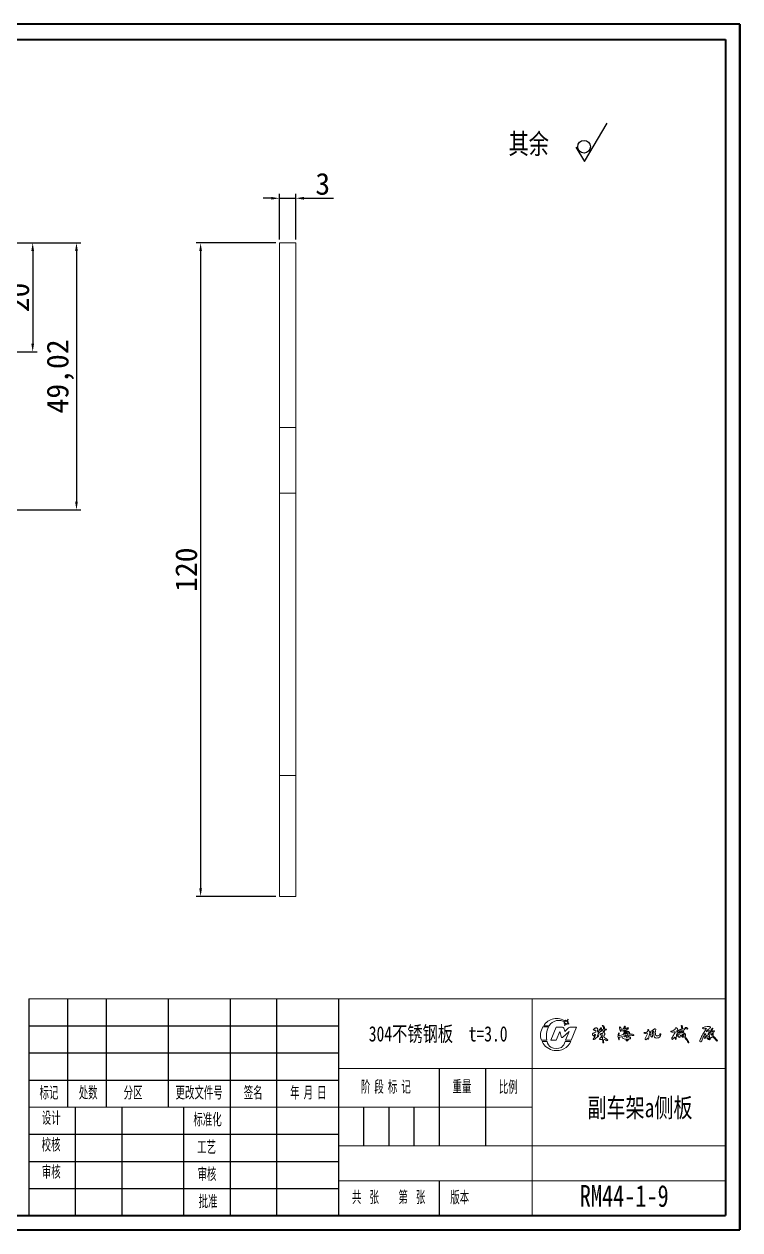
# Model space of a CAD drawing. Header units: millimetres. Extents: x 1682 to 2185, y -211 to 11.
# Drawn here: x 1863.6 to 1995, y -210.6 to 10.8 of the extents above; entities that cross this region are included whole.
import ezdxf

# ---------------------------------------------------------------- set-up
doc = ezdxf.new("R2010")
doc.units = ezdxf.units.MM
doc.header["$PDSIZE"] = -1
for name, color, linetype in [('10', 7, 'Continuous'), ('5', 7, 'Continuous'), ('9', 7, 'Continuous')]:
    doc.layers.add(name, color=color, linetype=linetype)
doc.layers.add('尺寸线', color=100, linetype='Continuous', lineweight=5)
doc.styles.add('SLDTEXTSTYLE1', font='TXT', dxfattribs={"width": 0.6, "bigfont": 'bigfont'})
doc.dimstyles.new('Annotative', dxfattribs={"dimscale": 0, "dimtxt": 2.5, "dimasz": 2.5, "dimexe": 1.25, "dimexo": 0.625, "dimtad": 1, "dimtxsty": 'Standard', "dimcen": 2.5, "dimadec": 0, "dimazin": 0, "dimtfac": 1, "dimtmove": 0, "dimatfit": 3, "dimfxl": 1, "dimarcsym": 0})

# ---------------------------------------------------------------- blocks, each defined once
blk = doc.blocks.new('*D136')
at = {"layer": 'Defpoints', "color": 0, "transparency": 16777216}
for p in [(1913.48, -21.19), (1910.48, -29.4), (1913.48, -29.4)]:
    blk.add_point(p, dxfattribs=at)
at = {"layer": '尺寸线', "color": 0, "lineweight": -2, "transparency": 16777216}
for p, q in [((1908.98, -21.19), (1907.48, -21.19)), ((1910.48, -28.77), (1910.48, -20.39)), ((1910.48, -21.19), (1913.48, -21.19)), ((1913.48, -28.77), (1913.48, -20.39)), ((1914.98, -21.19), (1920.39, -21.19))]:
    blk.add_line(p, q, dxfattribs=at)
at = {"layer": '尺寸线', "color": 0, "transparency": 16777216}
for points in [[(1908.98, -20.94), (1908.98, -21.44), (1910.48, -21.19)], [(1914.98, -20.94), (1914.98, -21.44), (1913.48, -21.19)]]:
    blk.add_solid(points, dxfattribs=at)
at = {"layer": '尺寸线', "color": 0, "transparency": 16777216, "insert": (1918.44, -18.57), "char_height": 4, "attachment_point": 5}
blk.add_mtext('3', dxfattribs=at)
blk = doc.blocks.new('*D147')
at = {"layer": 'Defpoints', "color": 0, "transparency": 16777216}
for p in [(1910.48, -29.4), (1896.01, -149.4), (1910.48, -149.4)]:
    blk.add_point(p, dxfattribs=at)
at = {"layer": '尺寸线', "color": 0, "lineweight": -2, "transparency": 16777216}
for p, q in [((1909.85, -29.4), (1895.21, -29.4)), ((1896.01, -30.9), (1896.01, -147.9)), ((1909.85, -149.4), (1895.21, -149.4))]:
    blk.add_line(p, q, dxfattribs=at)
at = {"layer": '尺寸线', "color": 0, "transparency": 16777216}
for points in [[(1895.76, -30.9), (1896.26, -30.9), (1896.01, -29.4)], [(1895.76, -147.9), (1896.26, -147.9), (1896.01, -149.4)]]:
    blk.add_solid(points, dxfattribs=at)
at = {"layer": '尺寸线', "color": 0, "transparency": 16777216, "insert": (1893.38, -89.4), "char_height": 4, "attachment_point": 5, "rotation": 90}
blk.add_mtext('120', dxfattribs=at)
blk = doc.blocks.new('*D135')
at = {"layer": 'Defpoints', "color": 0, "transparency": 16777216}
for p in [(1826.74, -29.4), (1834.24, -49.4), (1865.17, -49.4)]:
    blk.add_point(p, dxfattribs=at)
at = {"layer": '尺寸线', "color": 0, "lineweight": -2, "transparency": 16777216}
for p, q in [((1827.37, -29.4), (1865.97, -29.4)), ((1865.17, -30.9), (1865.17, -47.9)), ((1834.87, -49.4), (1865.97, -49.4))]:
    blk.add_line(p, q, dxfattribs=at)
at = {"layer": '尺寸线', "color": 0, "transparency": 16777216}
for points in [[(1864.92, -30.9), (1865.42, -30.9), (1865.17, -29.4)], [(1864.92, -47.9), (1865.42, -47.9), (1865.17, -49.4)]]:
    blk.add_solid(points, dxfattribs=at)
at = {"layer": '尺寸线', "color": 0, "transparency": 16777216, "insert": (1862.54, -39.4), "char_height": 4, "attachment_point": 5, "rotation": 90}
blk.add_mtext('20', dxfattribs=at)
blk = doc.blocks.new('*D138')
at = {"layer": 'Defpoints', "color": 0, "transparency": 16777216}
for p in [(1826.74, -29.4), (1842.6, -78.41), (1873.21, -78.41)]:
    blk.add_point(p, dxfattribs=at)
at = {"layer": '尺寸线', "color": 0, "lineweight": -2, "transparency": 16777216}
for p, q in [((1827.37, -29.4), (1874.01, -29.4)), ((1873.21, -30.9), (1873.21, -76.91)), ((1843.23, -78.41), (1874.01, -78.41))]:
    blk.add_line(p, q, dxfattribs=at)
at = {"layer": '尺寸线', "color": 0, "transparency": 16777216}
for points in [[(1872.96, -30.9), (1873.46, -30.9), (1873.21, -29.4)], [(1872.96, -76.91), (1873.46, -76.91), (1873.21, -78.41)]]:
    blk.add_solid(points, dxfattribs=at)
at = {"layer": '尺寸线', "color": 0, "transparency": 16777216, "insert": (1870.25, -53.91), "char_height": 4, "attachment_point": 5, "rotation": 90}
blk.add_mtext('49,02', dxfattribs=at)

msp = doc.modelspace()

# ---------------------------------------------------------------- linework, layer by layer
for p, q in [((1966.516, -14.438), (1970.666, -7.382)), ((1964.951, -11.778), (1966.516, -14.438))]:
    msp.add_line(p, q)
at = {"color": 7, "linetype": 'Continuous', "lineweight": 15}
for p, q in [((1910.478, -29.396), (1913.478, -29.396)), ((1910.478, -29.396), (1910.478, -63.307)), ((1913.478, -29.396), (1913.478, -63.307)), ((1913.478, -63.307), (1910.478, -63.307)), ((1910.478, -63.307), (1910.478, -75.324)), ((1913.478, -75.324), (1913.478, -63.307)), ((1910.478, -75.324), (1913.478, -75.324)), ((1910.478, -75.324), (1910.478, -127.16)), ((1913.478, -75.324), (1913.478, -127.16)), ((1913.478, -127.16), (1910.478, -127.16)), ((1910.478, -127.16), (1910.478, -149.396)), ((1913.478, -149.396), (1913.478, -127.16)), ((1910.478, -149.396), (1913.478, -149.396))]:
    msp.add_line(p, q, dxfattribs=at)
msp.add_circle((1966.437, -11.737), 1.158)
at = {"layer": '10', "color": 7, "lineweight": 15}
for p, q in [((1956.872, -168.186), (1956.872, -188.09)), ((1921.33, -180.981), (1992.414, -180.981)), ((1864.463, -188.09), (1956.872, -188.09)), ((1956.872, -188.09), (1956.872, -207.993)), ((1921.33, -195.198), (1992.414, -195.198)), ((1921.33, -201.608), (1992.414, -201.608))]:
    msp.add_line(p, q, dxfattribs=at)
at = {"layer": '5', "color": 7, "lineweight": 15}
for p, q in [((1864.463, -168.186), (1992.414, -168.186)), ((1864.463, -168.186), (1992.414, -168.186)), ((1962.702, -172.658), (1962.929, -172.508)), ((1962.983, -172.676), (1962.708, -172.676)), ((1962.829, -173.063), (1962.983, -172.676)), ((1963.005, -172.348), (1963.034, -172.138)), ((1963.079, -172.128), (1963.199, -172.331)), ((1963.199, -172.331), (1963.503, -171.954)), ((1963.519, -171.964), (1963.335, -172.396)), ((1963.335, -172.396), (1963.574, -172.402)), ((1963.58, -172.42), (1963.399, -172.555)), ((1963.399, -172.555), (1963.649, -172.804)), ((1958.863, -173.368), (1959.895, -173.368)), ((1960.018, -173.128), (1959.02, -173.127)), ((1960.307, -175.782), (1961.297, -173.379)), ((1961.297, -173.379), (1962.307, -173.379)), ((1961.972, -174.194), (1961.3, -175.782)), ((1962.26, -175.28), (1961.972, -174.194)), ((1963.668, -174.227), (1962.471, -175.28)), ((1962.782, -173.699), (1962.915, -174.171)), ((1963.123, -172.747), (1962.845, -173.073)), ((1962.915, -174.171), (1963.59, -173.54)), ((1963.04, -175.79), (1963.668, -174.227)), ((1963.25, -172.967), (1963.123, -172.747)), ((1963.298, -172.731), (1963.296, -172.955)), ((1963.623, -172.845), (1963.298, -172.731)), ((1964.033, -173.379), (1965.034, -173.379)), ((1965.034, -173.379), (1964.037, -175.79)), ((1968.331, -174.779), (1968.302, -174.816)), ((1968.422, -175.18), (1968.539, -174.838)), ((1968.506, -174.347), (1968.568, -174.31)), ((1968.601, -174.014), (1968.54, -173.982)), ((1968.958, -174.297), (1969.025, -174.307)), ((1969.371, -174.775), (1969.366, -174.708)), ((1969.436, -174.799), (1969.371, -174.775)), ((1969.468, -173.879), (1969.496, -173.937)), ((1969.807, -174.84), (1969.767, -174.796)), ((1969.951, -174.014), (1969.888, -173.987)), ((1970.246, -173.932), (1970.183, -173.96)), ((1972.801, -174.484), (1972.851, -174.453)), ((1972.954, -173.39), (1973.014, -173.357)), ((1973.014, -173.357), (1973.077, -173.389)), ((1973.848, -173.554), (1973.838, -173.626)), ((1973.961, -173.459), (1973.848, -173.554)), ((1973.885, -174.655), (1973.909, -174.685)), ((1973.903, -173.188), (1973.975, -173.202)), ((1974.037, -174.183), (1973.927, -174.609)), ((1974.003, -173.971), (1973.985, -173.916)), ((1974.038, -174.464), (1974.078, -174.276)), ((1974.163, -174.428), (1974.079, -174.487)), ((1974.115, -174.514), (1974.157, -174.481)), ((1974.185, -174.478), (1974.214, -174.503)), ((1974.461, -174.668), (1974.438, -174.82)), ((1974.484, -174.912), (1974.527, -174.571)), ((1975.57, -174.833), (1975.561, -174.905)), ((1977.472, -174.531), (1977.434, -174.492)), ((1977.826, -174.531), (1977.735, -174.577)), ((1978.049, -174.521), (1977.989, -174.484)), ((1978.061, -174.609), (1978.049, -174.521)), ((1978.126, -173.905), (1978.144, -173.83)), ((1978.144, -173.83), (1978.217, -173.831)), ((1978.48, -174.241), (1978.542, -174.304)), ((1978.699, -174.138), (1978.683, -174.215)), ((1979.031, -174.32), (1979.071, -174.252)), ((1979.181, -174.141), (1979.232, -174.176)), ((1983.139, -173.782), (1983.145, -173.62)), ((1983.484, -174.273), (1983.544, -174.297)), ((1983.592, -174.532), (1983.539, -174.549)), ((1983.669, -173.84), (1983.668, -173.906)), ((1983.894, -174.231), (1983.707, -174.428)), ((1983.875, -174.474), (1983.982, -174.36)), ((1984.275, -174.048), (1984.089, -174.104)), ((1984.256, -174.198), (1984.355, -174.182)), ((1984.276, -174.868), (1984.261, -174.797)), ((1984.268, -174.449), (1984.267, -174.39)), ((1984.275, -173.163), (1984.296, -173.101)), ((1984.308, -173.233), (1984.275, -173.163)), ((1984.639, -173.988), (1984.275, -174.048)), ((1984.341, -173.465), (1984.308, -173.233)), ((1984.372, -174.185), (1984.434, -174.245)), ((1984.525, -174.725), (1984.513, -174.74)), ((1984.518, -174.408), (1984.596, -174.386)), ((1984.546, -173.693), (1984.6, -173.743)), ((1984.821, -174.618), (1984.83, -174.696)), ((1984.83, -174.696), (1984.896, -174.754)), ((1984.948, -174.547), (1985.017, -174.565)), ((1985.03, -173.454), (1984.997, -173.525)), ((1984.997, -173.525), (1985.055, -173.59)), ((1985.467, -173.643), (1985.439, -173.565)), ((1988.799, -174.707), (1988.779, -174.651)), ((1988.928, -174.218), (1989, -174.23)), ((1989.272, -174.479), (1989.239, -174.561)), ((1989.788, -174.476), (1989.713, -174.473)), ((1989.89, -174.084), (1989.861, -174.162)), ((1989.861, -174.162), (1989.888, -174.216)), ((1990.032, -173.607), (1990.079, -173.668)), ((1990.331, -174.105), (1990.385, -174.163)), ((1959.614, -175.782), (1958.592, -175.786)), ((1958.735, -176.05), (1959.654, -176.05)), ((1961.3, -175.782), (1960.307, -175.782)), ((1962.471, -175.28), (1962.26, -175.28)), ((1962.965, -176.05), (1963.975, -176.05)), ((1964.037, -175.79), (1963.04, -175.79)), ((1968.101, -175.641), (1968.121, -175.578)), ((1968.433, -174.943), (1968.389, -175.087)), ((1968.972, -174.976), (1969.018, -174.921)), ((1969.018, -174.921), (1969.09, -174.928)), ((1969.342, -175.643), (1969.295, -175.591)), ((1969.78, -175.303), (1969.799, -175.609)), ((1969.825, -175.225), (1969.824, -175.176)), ((1969.848, -175.754), (1969.825, -175.225)), ((1969.9, -176.305), (1969.863, -176.25)), ((1970.034, -176.224), (1970.032, -176.287)), ((1970.791, -175.812), (1970.764, -175.865)), ((1972.863, -175.75), (1972.805, -175.743)), ((1972.861, -175.274), (1972.854, -175.341)), ((1972.919, -175.234), (1972.861, -175.274)), ((1972.906, -175.697), (1972.863, -175.75)), ((1973.446, -175.188), (1973.402, -175.143)), ((1973.446, -175.262), (1973.446, -175.188)), ((1973.969, -175.182), (1974.007, -175.127)), ((1974.03, -174.979), (1974.079, -174.946)), ((1974.193, -175.84), (1974.195, -175.775)), ((1974.696, -175.569), (1974.635, -175.589)), ((1974.932, -175.469), (1974.907, -175.536)), ((1974.947, -175.283), (1974.977, -175.334)), ((1977.827, -175.688), (1977.768, -175.705)), ((1978.099, -175.443), (1978.035, -175.442)), ((1978.115, -175.533), (1978.099, -175.443)), ((1978.266, -175.571), (1978.197, -175.608)), ((1978.809, -175.206), (1978.883, -175.212)), ((1982.752, -175.593), (1982.695, -175.65)), ((1983.143, -175.287), (1983.132, -175.212)), ((1983.283, -175.615), (1983.241, -175.669)), ((1983.835, -175.096), (1983.771, -175.06)), ((1983.911, -175.276), (1983.84, -175.261)), ((1984.362, -175.069), (1984.303, -175.105)), ((1984.48, -174.94), (1984.362, -175.069)), ((1984.447, -175.097), (1984.566, -175.074)), ((1985.033, -174.929), (1984.995, -174.991)), ((1985.665, -176.283), (1985.594, -176.301)), ((1988.787, -175.216), (1988.8, -175.142)), ((1988.884, -175.334), (1988.787, -175.216)), ((1989.179, -175.334), (1989.121, -175.385))]:
    msp.add_line(p, q, dxfattribs=at)
for centre, radius, start, end in [((1961.375, -174.592), 2.773, 53.99854, 148.11308), ((1961.775, -174.237), 2.078, 56.30183, 147.72417), ((1962.708, -172.667), 0.00984, 123.59808, 270), ((1963.058, -172.141), 0.0246, 30.5695, 172.24527), ((1963.51, -171.96), 0.00984, 336.84757, 141.15035), ((1963.574, -172.412), 0.00984, 306.89987, 88.42974), ((1961.265, -174.862), 2.828, 148.10678, 199.0712), ((1962.95, -174.948), 3.439, 152.64769, 194.03749), ((1962.341, -173.841), 0.463, 17.84837, 94.25997), ((1962.838, -173.066), 0.00984, 158.25924, 319.48501), ((1963.271, -172.954), 0.0246, 210.0475, 359.33925), ((1964.091, -174.231), 0.854, 93.88116, 125.93911), ((1963.631, -172.822), 0.0246, 250.62338, 44.9943), ((1968.177, -174.725), 0.214, 111.73471, 250.43201), ((1967.604, -173.404), 1.226, 293.74076, 304.37866), ((1968.341, -173.943), 0.208, 115.88205, 173.9154), ((1968.313, -173.662), 0.315, 235.55963, 273.09561), ((1968.345, -173.761), 0.0949, 90.16643, 177.15274), ((1968.537, -174.794), 0.448, 94.00789, 122.49705), ((1968.385, -174.829), 0.0834, 171.39316, 285.58996), ((1968.447, -173.555), 0.437, 254.45682, 282.35154), ((1968.395, -174.812), 0.0718, 67.96471, 152.63215), ((1968.539, -173.793), 0.232, 95.00357, 146.77594), ((1968.408, -174.936), 0.0265, 342.78491, 91.18323), ((1968.322, -174.36), 0.398, 284.42988, 294.48738), ((1968.49, -174.758), 0.036, 338.4925, 93.47325), ((1968.641, -173.665), 0.159, 40.56591, 139.98771), ((1968.467, -174.819), 0.0734, 345.40153, 40.67624), ((1968.188, -174.173), 0.404, 340.21454, 1.49825), ((1968.266, -174.068), 0.339, 343.75878, 9.03261), ((1968.324, -174.441), 0.983, 55.36323, 63.54781), ((1969.588, -173.327), 0.769, 203.40216, 213.911), ((1969.503, -174.052), 0.598, 170.36434, 204.19773), ((1968.67, -173.805), 0.285, 328.87571, 9.96208), ((1968.691, -174.723), 0.314, 321.28638, 0.14287), ((1969.129, -174.694), 0.126, 96.06335, 192.77441), ((1968.672, -174.114), 0.402, 331.4243, 351.08691), ((1969.25, -174.247), 0.194, 117.42123, 158.79048), ((1969.289, -174.568), 0.23, 90.76751, 143.3679), ((1968.971, -174.511), 0.155, 338.26911, 30.74864), ((1969.343, -174.107), 0.185, 126.9119, 170.0414), ((1968.344, -173.535), 0.984, 334.47962, 342.72974), ((1969.967, -174.187), 0.773, 131.13318, 152.18921), ((1969.056, -173.827), 0.56, 294.24208, 316.26159), ((1969.615, -174.994), 0.379, 99.81165, 131.03223), ((1969.599, -174.558), 0.291, 235.83347, 305.07277), ((1969.578, -173.625), 0.121, 71.26752, 170.74483), ((1970.185, -174.931), 1.018, 127.31067, 135.32762), ((1969.875, -173.989), 0.421, 145.51709, 164.82413), ((1969.723, -174.373), 0.491, 93.20974, 117.52757), ((1968.895, -173.245), 0.81, 321.3255, 331.19696), ((1969.645, -174.714), 0.133, 72.56929, 135.4047), ((1969.44, -173.779), 0.365, 290.38055, 312.91964), ((1969.531, -173.565), 0.102, 316.66988, 32.3132), ((1969.695, -174.361), 0.226, 267.43343, 338.97668), ((1969.714, -173.765), 0.283, 264.95169, 308.03305), ((1969.856, -174.098), 0.269, 81.92744, 126.67163), ((1969.462, -174.789), 0.349, 314.20692, 351.58046), ((1969.846, -173.165), 0.0919, 66.69586, 147.69693), ((1969.75, -173.258), 0.143, 25.63936, 82.80869), ((1969.198, -173.61), 0.797, 356.13915, 31.29985), ((1969.872, -173.35), 0.269, 12.6009, 87.89792), ((1969.847, -173.691), 0.148, 288.53917, 10.41098), ((1974.277, -175.031), 4.411, 169.54971, 172.32807), ((1969.293, -174.089), 0.662, 347.61238, 6.50537), ((1968.405, -174.306), 1.816, 336.20184, 340.66322), ((1970.426, -174.42), 0.311, 159.46151, 185.23184), ((1970.616, -174.019), 0.659, 220.65354, 233.05021), ((1970.258, -174.885), 0.141, 130.87673, 189.16745), ((1969.681, -173.52), 0.508, 346.7386, 26.84101), ((1971.247, -174.365), 1.115, 166.56195, 177.22767), ((1970.552, -174.085), 0.389, 161.24927, 183.02782), ((1970.088, -174.611), 0.185, 294.8967, 339.12946), ((1970.344, -173.668), 0.171, 169.41921, 216.93768), ((1970.313, -173.334), 0.45, 256.37479, 283.87397), ((1968.661, -175.108), 1.657, 15.08818, 19.81229), ((1970.285, -173.527), 0.407, 264.49128, 284.4301), ((1968.701, -171.473), 2.973, 304.54577, 308.42677), ((1970.45, -173.928), 0.16, 52.06811, 100.59966), ((1971.226, -174.664), 1.479, 345.35926, 353.68154), ((1973.188, -174.945), 0.506, 150.43685, 166.48195), ((1971.868, -174.364), 0.94, 339.33731, 352.68595), ((1973.151, -174.886), 0.348, 165.44538, 199.15041), ((1972.397, -174.579), 0.472, 332.22312, 15.46446), ((1972.24, -171.877), 3.177, 280.54822, 288.24676), ((1973.268, -173.511), 0.337, 159.05098, 196.84599), ((1973.967, -173.578), 1.022, 181.72603, 206.7303), ((1974.994, -173.354), 2.057, 199.4082, 203.32193), ((1973.208, -173.389), 0.131, 179.85433, 247.00262), ((1972.929, -173.845), 0.368, 298.71089, 345.13535), ((1972.61, -173.838), 0.638, 4.16649, 30.95386), ((1973.116, -174.085), 0.818, 278.35182, 308.34024), ((1974.187, -173.621), 0.957, 190.29648, 199.45662), ((1974.3, -174.072), 0.778, 144.34957, 170.68907), ((1972.363, -174.361), 1.24, 13.13159, 19.52313), ((1973.653, -173.998), 0.116, 224.4428, 331.22424), ((1973.37, -174.532), 0.32, 322.56195, 347.73017), ((1969.27, -171.158), 5.039, 330.76649, 333.99261), ((1974.27, -174.844), 0.635, 144.60088, 157.4718), ((1974.304, -176.342), 1.463, 91.09513, 113.0134), ((1973.356, -174.249), 0.456, 330.18511, 347.99972), ((1973.886, -174.096), 0.138, 102.74047, 162.33987), ((1970.145, -171.124), 4.288, 328.44852, 331.21479), ((1975.336, -175.131), 1.725, 143.38742, 152.8231), ((1973.945, -173.446), 0.209, 239.46341, 298.59173), ((1973.959, -174.05), 0.136, 78.85274, 139.1547), ((1974.21, -174.908), 0.412, 133.38991, 142.03165), ((1973.989, -174.34), 0.354, 256.87561, 276.74517), ((1973.12, -173.704), 0.923, 334.36531, 343.16404), ((1973.828, -173.295), 0.211, 309.16772, 348.94294), ((1972.596, -173.911), 1.551, 21.79876, 27.21515), ((1974.045, -174.629), 0.064, 257.35369, 8.59842), ((1974.487, -174.417), 0.508, 135.77568, 152.49696), ((1974.064, -174.466), 0.0262, 174.36274, 305.45423), ((1974.053, -173.418), 0.212, 267.65225, 307.84646), ((1974.173, -174.338), 0.113, 132.13492, 147.01586), ((1974.205, -174.361), 0.152, 87.96358, 135.13708), ((1974.131, -174.535), 0.0262, 128.13944, 185.70466), ((1974.67, -174.559), 0.565, 177.83307, 186.1836), ((1975.815, -174.969), 1.918, 145.28134, 151.83317), ((1974.173, -174.502), 0.0262, 62.84712, 128.13944), ((1974.067, -174.266), 0.188, 300.7695, 314.15184), ((1974.383, -174.319), 0.761, 94.04097, 105.21873), ((1974.583, -175.079), 0.78, 110.46738, 119.5821), ((1973.782, -173.305), 1, 295.31345, 303.35768), ((1974.811, -174.044), 0.753, 217.59684, 226.2384), ((1974.174, -173.712), 0.177, 291.27437, 335.76256), ((1974.12, -174.101), 0.794, 281.26614, 291.01765), ((1974.387, -174.539), 0.108, 206.74106, 293.2294), ((1974.403, -174.442), 0.132, 358.35224, 134.77651), ((1974.701, -174.919), 1.409, 99.23738, 105.30645), ((1974.447, -174.338), 0.228, 48.73299, 120.01574), ((1974.385, -173.46), 0.329, 261.14893, 286.60528), ((1974.412, -174.816), 0.0262, 255.96963, 351.74296), ((1974.435, -174.664), 0.0262, 351.74296, 101.99256), ((1973.941, -174.966), 0.546, 341.9753, 5.65657), ((1974.464, -173.67), 0.141, 29.98959, 85.48529), ((1974.161, -173.46), 0.447, 315.36404, 341.91805), ((1974.166, -174.484), 0.371, 346.49377, 5.8595), ((1974.451, -174.472), 0.338, 28.24187, 64.4197), ((1975.374, -175.152), 0.706, 155.57345, 184.64559), ((1974.81, -175.068), 0.222, 74.17181, 110.67067), ((1974.677, -174.399), 0.114, 338.24435, 50.47087), ((1974.949, -174.501), 0.177, 160.09577, 229.41631), ((1974.997, -173.593), 1.056, 261.08588, 268.85479), ((1974.956, -175.596), 0.746, 74.94063, 96.59662), ((1974.498, -178.627), 4.007, 78.08665, 83.14928), ((1975.529, -173.954), 0.996, 247.66272, 259.89858), ((1975.304, -175.047), 0.341, 38.77309, 86.38804), ((1975.419, -174.655), 0.287, 256.86653, 299.54845), ((1977.536, -174.508), 0.103, 88.61056, 171.00204), ((1977.863, -173.063), 1.519, 255.08217, 265.17792), ((1976.904, -171.606), 2.869, 282.75949, 289.69337), ((1977.31, -172.444), 2.149, 283.87896, 288.39849), ((1976.933, -174.452), 1.139, 323.66249, 352.08888), ((1977.842, -174.008), 0.301, 275.53426, 19.80089), ((1977.865, -174.163), 0.485, 8.57633, 43.3212), ((1979.824, -175.42), 1.525, 150.74152, 168.3445), ((1978.543, -174.047), 0.204, 192.53939, 251.94565), ((1978.785, -174.568), 0.311, 157.77031, 200.13057), ((1978.298, -174.309), 0.245, 324.71284, 1.10896), ((1979.167, -174.872), 0.489, 176.21977, 222.91089), ((1975.151, -174.43), 3.552, 353.37041, 358.4457), ((1977.816, -174.421), 0.892, 353.22326, 13.37655), ((1978.977, -174.511), 0.465, 97.62492, 126.71996), ((1978.829, -173.829), 0.237, 291.38328, 329.59079), ((1979.559, -174.753), 0.594, 168.09333, 190.89099), ((1982.029, -174.819), 3.053, 180.85757, 185.26996), ((1974.751, -173.75), 4.317, 348.24412, 352.41924), ((1978.499, -173.098), 1.005, 302.1333, 311.08782), ((1978.563, -173.642), 0.795, 309.7516, 321.08318), ((1980.555, -175.872), 2.452, 121.01497, 124.68213), ((1977.677, -174.487), 1.586, 359.98446, 11.3371), ((1982.041, -174.566), 2.779, 178.38568, 183.24953), ((1977.095, -174.932), 2.182, 1.34932, 5.47816), ((1979.905, -174.949), 0.633, 173.7747, 209.46668), ((1979.43, -173.869), 0.17, 345.38413, 144.80873), ((1982.076, -174.417), 2.556, 171.97534, 186.07816), ((1979.149, -174.876), 0.428, 5.2333, 26.02074), ((1978.877, -173.754), 0.735, 335.38476, 347.64566), ((1979.685, -174.837), 0.109, 179.65304, 263.12671), ((1979.888, -174.227), 0.773, 264.62119, 299.72766), ((1979.943, -174.803), 0.569, 285.56644, 4.42241), ((1980.171, -174.749), 0.18, 304.03292, 19.3571), ((1980.489, -174.803), 0.186, 97.374, 142.60412), ((1980.364, -174.728), 0.149, 348.07803, 47.47698), ((1982.496, -174.186), 0.118, 164.68104, 236.53228), ((1981.76, -171.612), 2.617, 283.75338, 299.43994), ((1982.597, -173.933), 0.388, 244.58666, 279.90362), ((1982.748, -173.619), 0.702, 263.10676, 289.05182), ((1981.106, -173.945), 1.992, 329.85284, 336.70089), ((1985.575, -176.034), 2.942, 146.00988, 153.76073), ((1982.957, -173.957), 0.326, 273.57476, 301.33654), ((1982.969, -173.732), 0.177, 295.73802, 343.67734), ((1982.997, -174.32), 0.155, 333.32896, 33.04183), ((1983.344, -173.74), 0.232, 92.38317, 148.90354), ((1983.213, -173.743), 0.264, 29.05936, 62.6982), ((1983.81, -174.978), 0.429, 132.14254, 184.52517), ((1982.968, -174.316), 0.847, 34.18843, 55.84857), ((1983.718, -174.161), 0.26, 136.29963, 205.60617), ((1983.652, -174.917), 0.142, 40.82293, 171.14546), ((1983.69, -174.9), 0.179, 178.40215, 296.86375), ((1983.646, -174.623), 0.13, 145.75587, 196.87612), ((1983.486, -173.738), 0.248, 280.30258, 317.03011), ((1983.727, -174.334), 0.186, 120.06604, 168.66267), ((1983.803, -174.649), 0.241, 113.55705, 151.15416), ((1983.981, -174.368), 0.398, 117.32381, 150.67009), ((1983.779, -174.708), 0.119, 260.33848, 339.3398), ((1983.969, -174.079), 0.183, 85.12581, 159.15713), ((1983.896, -174.494), 0.0288, 136.79223, 219.18543), ((1983.673, -174.644), 0.241, 334.11276, 33.40374), ((1984.048, -174.367), 0.205, 101.59953, 138.47708), ((1984.003, -174.38), 0.0288, 50.34535, 136.79223), ((1983.743, -172.969), 0.958, 284.62522, 298.58625), ((1983.979, -174.096), 0.0754, 291.61523, 331.22067), ((1984.571, -173.829), 0.763, 223.91936, 233.06684), ((1984.115, -174.194), 0.0937, 106.57999, 138.65368), ((1984.194, -174.388), 0.0958, 211.8628, 320.3412), ((1984.346, -175.003), 0.222, 112.33808, 174.96964), ((1984.17, -173.423), 0.389, 274.63376, 297.53629), ((1984.406, -174.272), 0.181, 162.39629, 220.38071), ((1984.26, -174.226), 0.0288, 98.9286, 162.02323), ((1984.795, -174.929), 0.522, 173.2568, 199.67777), ((1984.329, -173.201), 0.105, 21.32184, 108.17619), ((1986.218, -173.289), 1.885, 185.35467, 190.09043), ((1984.236, -173.684), 0.141, 323.57903, 26.99106), ((1984.359, -174.211), 0.0288, 63.95188, 98.9286), ((1983.958, -173.433), 0.541, 356.92747, 29.94288), ((1984.663, -174.231), 0.229, 183.43577, 230.57471), ((1984.168, -174.787), 0.348, 333.79983, 7.70906), ((1985.621, -173.349), 1.129, 185.74219, 197.75807), ((1984.64, -174.773), 0.124, 86.59074, 157.39669), ((1984.697, -174.372), 0.213, 84.32528, 129.54923), ((1984.059, -174.399), 0.537, 1.34784, 20.86675), ((1984.526, -173.306), 0.443, 279.60894, 299.35701), ((1984.577, -173.567), 0.425, 278.36914, 309.82239), ((1984.351, -174.886), 0.38, 13.91894, 38.73773), ((1983.794, -174.454), 0.969, 358.63909, 17.65342), ((1984.591, -174.912), 0.174, 347.88195, 42.25172), ((1984.79, -173.882), 0.195, 35.28434, 103.784), ((1985.436, -174.286), 0.699, 195.79593, 208.35528), ((1987.379, -175.827), 3.184, 139.74669, 142.61696), ((1984.654, -174.583), 0.297, 324.84653, 6.92606), ((1984.777, -174.758), 0.308, 326.39261, 38.84945), ((1985.089, -174.042), 0.591, 53.71884, 95.69989), ((1985.491, -173.168), 0.607, 224.06332, 255.8517), ((1985.267, -173.549), 0.221, 289.88514, 334.75238), ((1992.17, -176.958), 4.534, 144.39322, 156.18351), ((1989.208, -175.191), 1.918, 103.38514, 121.96981), ((1988.404, -173.433), 0.249, 211.526, 265.05364), ((1987.171, -174.15), 1.496, 321.42723, 333.3333), ((1988.567, -173.261), 0.459, 246.3551, 266.49125), ((1989, -175.236), 0.538, 126.85048, 184.77042), ((1992.217, -176.586), 4.368, 142.57197, 148.72607), ((1988.843, -174.895), 0.343, 128.70562, 167.67336), ((1988.809, -174.355), 0.691, 93.92541, 113.05638), ((1988.638, -175.061), 0.434, 70.99544, 91.21424), ((1988.853, -174.897), 0.198, 105.64458, 152.31163), ((1988.144, -173.557), 0.712, 328.24474, 340.39086), ((1988.822, -173.834), 0.179, 57.68166, 109.54099), ((1989.219, -174.62), 1.373, 86.6853, 109.38389), ((1989.627, -174.443), 1.039, 133.02447, 141.47338), ((1989.321, -175.697), 0.879, 82.49047, 117.89979), ((1989.034, -174.208), 0.107, 103.22258, 185.78051), ((1989.531, -174.368), 0.548, 142.55764, 165.52461), ((1989.32, -174.176), 0.318, 124.03824, 166.83196), ((1988.835, -174.524), 0.555, 45.42807, 61.96929), ((1990.026, -174.682), 1.173, 127.55775, 138.95119), ((1989.263, -174.02), 0.115, 250.82895, 328.87951), ((1989.334, -174.497), 0.114, 213.84895, 289.59587), ((1989.206, -174.232), 0.256, 284.86175, 320.05275), ((1989.352, -173.739), 0.493, 59.89747, 96.25219), ((1989.091, -173.19), 0.604, 291.36547, 320.75735), ((1989.456, -174.307), 0.247, 57.89123, 112.61628), ((1989.201, -175.612), 1.022, 62.90644, 80.31864), ((1989.207, -174.043), 0.404, 298.95203, 321.00139), ((1989.282, -174.981), 0.22, 344.00346, 45.24173), ((1989.459, -174.166), 0.145, 295.25267, 27.83355), ((1989.499, -173.43), 0.155, 292.93388, 49.26034), ((1989.853, -174.349), 0.187, 173.56539, 221.70524), ((1989.727, -174.827), 0.139, 19.14625, 116.08979), ((1991.293, -174.641), 1.656, 158.37591, 169.09229), ((1990.155, -174.09), 0.406, 149.67755, 171.63458), ((1989.932, -174.632), 0.212, 72.4547, 132.90662), ((1990.016, -173.896), 0.212, 134.76416, 177.12423), ((1989.996, -174.749), 0.141, 193.22324, 255.94484), ((1990.044, -173.789), 0.182, 93.49946, 166.2315), ((1990.215, -174.975), 0.826, 102.49944, 113.25453), ((1988.912, -173.617), 1.084, 334.51803, 342.68356), ((1989.564, -173.585), 0.522, 317.14152, 350.82555), ((1989.828, -174.775), 0.174, 320.17858, 12.47358), ((1987.972, -174.596), 2.031, 356.01313, 4.70489), ((1990.169, -174.338), 0.215, 86.97612, 128.36632), ((1989.202, -174.78), 0.926, 347.3147, 356.93361), ((1989.832, -174.661), 0.34, 330.1538, 9.64947), ((1990.569, -174.514), 0.412, 149.89594, 192.59769), ((1990.277, -174.286), 0.189, 73.34155, 120.35971), ((1990.172, -174.082), 0.229, 280.20216, 339.20847), ((1961.287, -174.899), 2.799, 204.25819, 263.22268), ((1961.067, -175.849), 1.427, 188.07778, 239.36943), ((1961.366, -174.976), 2.338, 243.98588, 292.70965), ((1961.409, -174.906), 2.81, 260.74299, 335.98713), ((1960.62, -175.306), 2.46, 312.06403, 342.41098), ((1968.294, -174.553), 1.105, 259.91518, 270.87813), ((1967.8, -175.565), 0.707, 52.03613, 64.44068), ((1970.107, -177.013), 2.45, 135.77997, 144.14487), ((1969.176, -173.978), 1.394, 227.57647, 233.63482), ((1968.291, -175.383), 0.275, 274.20871, 318.69402), ((1968.363, -175.079), 0.0265, 236.67345, 342.78491), ((1968.113, -175.085), 0.323, 317.34984, 342.87309), ((1969.346, -176.207), 1.064, 123.39982, 142.88236), ((1967.643, -173.436), 2.19, 300.69424, 306.31765), ((1968.563, -174.764), 0.404, 317.22654, 337.38014), ((1968.874, -174.93), 0.109, 262.75607, 335.03996), ((1969.52, -175.777), 0.818, 125.14715, 135.17814), ((1969, -175.002), 0.117, 295.09104, 39.4683), ((1968.59, -175.372), 0.738, 342.7667, 353.93769), ((1969.442, -175.492), 0.125, 96.00648, 160.44021), ((1969.545, -174.774), 0.892, 256.86891, 284.61724), ((1968.445, -174.399), 1.38, 315.43317, 324.4382), ((1973.956, -178.778), 5.661, 138.66815, 140.81882), ((1969.659, -175.185), 0.0915, 312.80177, 359.72413), ((1969.754, -175.245), 0.0334, 191.77564, 274.76943), ((1969.789, -175.196), 0.0402, 30.37273, 163.99607), ((1969.753, -175.305), 0.0265, 3.57579, 82.82114), ((1969.772, -175.611), 0.0265, 264.40984, 3.57579), ((1967.348, -176.081), 2.521, 356.16, 7.45446), ((1969.924, -175.975), 0.331, 265.92367, 288.99747), ((1970.414, -175.85), 0.417, 152.93266, 192.2151), ((1970.219, -176.114), 0.215, 170.8204, 210.91739), ((1969.406, -176.011), 0.605, 353.48882, 6.8611), ((1970.093, -175.792), 0.141, 53.29979, 111.01202), ((1970.502, -175.14), 0.448, 166.95309, 194.40932), ((1970.741, -174.355), 1.12, 233.13321, 244.16571), ((1970.065, -176.212), 0.545, 40.42099, 78.10447), ((1969.261, -177.101), 2.001, 40.12015, 60.26806), ((1970.626, -175.698), 0.217, 227.82776, 309.58112), ((1973.017, -175.084), 0.363, 172.67696, 206.24608), ((1975.091, -174.958), 2.417, 186.8083, 198.94544), ((1972.114, -175.631), 0.794, 355.24294, 21.39194), ((1972.804, -173.575), 1.663, 273.97991, 278.85581), ((1973.341, -175.678), 0.538, 83.52515, 121.48032), ((1973.645, -175.287), 0.2, 172.86773, 253.42089), ((1973.119, -177.489), 2.064, 70.91261, 76.87081), ((1973.825, -175.054), 0.11, 147.82, 225.32738), ((1974.163, -173.799), 1.397, 252.69997, 262.0361), ((1974.068, -175.033), 0.575, 241.49331, 269.79703), ((1974.485, -175.123), 0.478, 162.46075, 180.49175), ((1974.268, -176.731), 1.141, 82.33881, 100.222), ((1973.962, -175.257), 0.333, 30.60002, 69.33977), ((1974.315, -175.773), 0.139, 208.77301, 271.37545), ((1974.314, -176.121), 0.366, 86.44899, 109.08666), ((1971.039, -174.281), 3.309, 343.36215, 345.88869), ((1974.345, -175.067), 0.211, 230.0997, 288.7629), ((1974.355, -175.717), 0.198, 259.12262, 341.84204), ((1974.326, -175.649), 0.106, 275.85777, 27.63047), ((1974.347, -175.169), 0.118, 304.08962, 16.85772), ((1974.322, -175.554), 0.315, 314.57212, 353.66859), ((1974.791, -175.039), 0.209, 234.80046, 273.26907), ((1974.746, -175.196), 0.377, 262.30006, 295.26022), ((1974.679, -176.066), 0.828, 71.13597, 81.36517), ((1975.384, -175.543), 0.458, 152.8165, 170.71013), ((1978.031, -175.57), 0.383, 142.60953, 185.5261), ((1978.795, -174.346), 1.703, 227.76456, 232.93961), ((1975.547, -173.916), 2.602, 326.89245, 332.27689), ((1977.55, -175.243), 0.524, 301.92472, 337.74683), ((1978.196, -175.528), 0.0806, 183.7166, 270.64392), ((1977.707, -175.309), 0.618, 334.88556, 4.48875), ((1980.096, -175.276), 1.773, 174.6877, 179.49849), ((1978.751, -174.984), 0.264, 299.96091, 333.97474), ((1978.83, -175.995), 0.902, 44.49478, 54.49986), ((1979.763, -174.199), 1.199, 256.03282, 286.0682), ((1979.797, -174.819), 0.178, 225.36565, 276.03531), ((1983.254, -175.477), 0.699, 168.75715, 188.62986), ((1982.745, -175.389), 0.265, 226.63108, 258.92644), ((1983.002, -175.57), 0.49, 133.79354, 152.12619), ((1986.344, -177.292), 4.226, 146.2824, 150.59117), ((1983.244, -175.795), 0.531, 132.11322, 157.7573), ((1982.82, -175.165), 0.245, 285.90802, 322.94314), ((1983.186, -175.393), 0.189, 106.80552, 154.70226), ((1983.684, -175.381), 0.549, 170.09056, 187.70482), ((1983.407, -175.46), 0.267, 178.86858, 231.52787), ((1983.134, -175.424), 0.242, 307.91305, 3.57718), ((1984.472, -175.298), 1.102, 177.52003, 185.77892), ((1981.838, -175.061), 1.545, 352.93608, 1.78853), ((1984.155, -175.169), 0.329, 167.22594, 196.26337), ((1984.303, -176.036), 0.855, 106.59712, 117.29771), ((1983.548, -174.947), 0.578, 332.27933, 356.40053), ((1984.452, -175.126), 0.0288, 100.81612, 189.86149), ((1985.414, -174.439), 1.207, 214.91395, 222.13171), ((1984.559, -174.765), 0.486, 265.22559, 302.16234), ((1984.485, -174.735), 0.349, 283.29535, 322.17982), ((1984.843, -175.274), 0.101, 17.36706, 104.68947), ((1986.379, -174.61), 1.573, 203.80113, 217.99314), ((1986.751, -174.245), 1.909, 203.01254, 219.36768), ((1984.44, -176.235), 0.959, 29.24927, 43.23074), ((1983.202, -176.842), 2.494, 23.02971, 33.77647), ((1986.39, -175.334), 1.194, 201.2342, 216.21796), ((1984.805, -176.562), 0.812, 29.13681, 40.08432), ((1988.078, -174.043), 3.159, 215.24554, 219.50841), ((1985.747, -176.12), 0.237, 191.22426, 229.74851), ((1985.233, -176.212), 0.437, 350.69717, 21.33761), ((1987.862, -175.948), 0.194, 144.17237, 214.89385), ((1987.831, -175.865), 0.232, 236.57187, 353.53592), ((1986.603, -175.213), 1.265, 330.5705, 344.60798), ((1990.857, -176.731), 3.257, 150.49191, 158.70448), ((1989.473, -176.094), 1.427, 156.17451, 171.84725), ((1986.52, -174.683), 1.848, 333.14693, 340.4125), ((1988.9, -175.412), 0.649, 149.57008, 170.24812), ((1988.658, -175.313), 0.196, 170.36269, 258.35962), ((1988.535, -175.337), 0.188, 296.26699, 7.90397), ((1989.551, -175.22), 0.835, 175.57336, 186.27583), ((1989.117, -175.284), 0.419, 119.67298, 162.09876), ((1988.769, -174.966), 0.178, 279.859, 329.55007), ((1988.609, -175.865), 0.597, 32.44039, 62.65213), ((1988.905, -174.924), 0.133, 277.86904, 342.46026), ((1988.976, -175.302), 0.342, 28.2798, 80.59196), ((1989.438, -175.274), 0.423, 219.82796, 272.67461), ((1989.317, -175.343), 0.2, 192.14943, 281.43708), ((1988.977, -175.111), 0.302, 312.22426, 354.53917), ((1989.324, -175.425), 0.119, 285.82337, 359.73893), ((1986.999, -174.95), 2.49, 348.99341, 354.35643), ((1989.307, -175.402), 0.331, 297.09266, 351.0472), ((1989.079, -175.076), 0.415, 343.37318, 4.79056), ((1989.808, -175.446), 0.174, 132.8218, 182.25923), ((1989.766, -175.206), 0.136, 236.10494, 304.29465), ((1987.926, -173.205), 2.852, 312.19317, 316.66432), ((1989.326, -176.325), 1.344, 49.86849, 59.86227), ((1992.322, -173.005), 2.971, 221.73635, 227.72098), ((1995.146, -170.572), 6.846, 223.64523, 226.8958), ((1980.911, -184.408), 13.165, 42.33545, 44.36126), ((1989.164, -177.118), 2.024, 45.44785, 49.88656), ((1991.008, -175.523), 0.45, 199.81102, 248.88841), ((1987.974, -178.282), 3.825, 39.85673, 45.75202), ((1990.809, -175.847), 0.103, 291.03733, 9.09892)]:
    msp.add_arc(centre, radius, start, end, dxfattribs=at)
at = {"layer": '9', "color": 7, "lineweight": 40}
for p, q in [((1995.05, 10.788), (1682.016, 10.788)), ((1995.05, -210.626), (1995.05, 10.788)), ((1995.05, 10.788), (1995.05, -210.626)), ((1688.453, 7.963), (1992.419, 7.963)), ((1992.419, 7.963), (1992.419, -207.993)), ((1688.453, -207.993), (1992.419, -207.993)), ((1682.016, -210.626), (1995.05, -210.626))]:
    msp.add_line(p, q, dxfattribs=at)
at = {"layer": '9', "color": 7}
for p, q in [((1864.463, -168.186), (1864.463, -207.993)), ((1871.571, -168.186), (1871.571, -188.09)), ((1878.679, -168.186), (1878.679, -188.09)), ((1890.053, -168.186), (1890.053, -188.09)), ((1901.426, -168.186), (1901.426, -207.993)), ((1909.957, -168.186), (1909.957, -207.993)), ((1921.33, -168.186), (1921.33, -207.993)), ((1864.463, -173.162), (1921.33, -173.162)), ((1864.463, -178.138), (1921.33, -178.138)), ((1939.812, -180.981), (1939.812, -195.198)), ((1948.342, -180.981), (1948.342, -195.198)), ((1864.463, -183.114), (1921.33, -183.114)), ((1872.993, -188.09), (1872.993, -207.993)), ((1881.523, -188.09), (1881.523, -207.993)), ((1892.896, -188.09), (1892.896, -207.993)), ((1925.951, -188.09), (1925.951, -195.198)), ((1930.571, -188.09), (1930.571, -195.198)), ((1935.192, -188.09), (1935.192, -195.198)), ((1864.463, -193.066), (1921.33, -193.066)), ((1864.463, -198.042), (1921.33, -198.042)), ((1864.463, -203.017), (1921.33, -203.017)), ((1939.812, -201.608), (1939.812, -207.993))]:
    msp.add_line(p, q, dxfattribs=at)

# ---------------------------------------------------------------- texts
at = {"attachment_point": 1}
for s, width, gutter_width, insert, char_height in [('{\\fHYSWLongFangSong|b0|i0|c134|p2;其余}', 3138.21785, 18.678, (1952.57, -9.341), 3.7059), ('{\\fHYSWLongFangSong|b0|i0|c134|p2;RM44-1-9}', 235.06092, 1.2, (1965.651, -202.385), 4)]:
    msp.add_mtext_dynamic_manual_height_columns(s, width=width, gutter_width=gutter_width, heights=[0], dxfattribs=dict(at, insert=insert, char_height=char_height))
for s, insert, char_height, width in [('{\\fHYSWLongFangSong|b0|i0|c134|p2;304不锈钢板  t=3.0}', (1926.894, -173.225), 2.8, 77.03924), ('{\\fHYSWLongFangSong|b0|i0|c134|p2;副车架a侧板}', (1967.057, -186.436), 3.5, 235.06092)]:
    msp.add_mtext(s, dxfattribs=dict(at, insert=insert, char_height=char_height, width=width))
at = {"layer": '9', "color": 7, "char_height": 2.14254, "attachment_point": 2, "style": 'SLDTEXTSTYLE1'}
for s, insert in [('{\\fHYSWLongFangSong|b0|i0|c134|p2;阶 段 标 记}', (1930.028, -183.249)), ('{\\fHYSWLongFangSong|b0|i0|c134|p2;重量}', (1944, -183.209)), ('{\\fHYSWLongFangSong|b0|i0|c134|p2;比例}', (1952.516, -183.289)), ('{\\fHYSWLongFangSong|b0|i0|c134|p2;标记}', (1868.159, -184.318)), ('{\\fHYSWLongFangSong|b0|i0|c134|p2;处数}', (1875.361, -184.318)), ('{\\fHYSWLongFangSong|b0|i0|c134|p2;分区}', (1883.607, -184.318)), ('{\\fHYSWLongFangSong|b0|i0|c134|p2;更改文件号}', (1895.744, -184.318)), ('{\\fHYSWLongFangSong|b0|i0|c134|p2;签名}', (1905.666, -184.318)), ('{\\fHYSWLongFangSong|b0|i0|c134|p2;年 月 日}', (1915.791, -184.318)), ('{\\fHYSWLongFangSong|b0|i0|c134|p2;设计}', (1868.578, -188.966)), ('{\\fHYSWLongFangSong|b0|i0|c134|p2;标准化}', (1897.286, -189.257)), ('{\\fHYSWLongFangSong|b0|i0|c134|p2;校核}', (1868.543, -193.878)), ('{\\fHYSWLongFangSong|b0|i0|c134|p2;工艺}', (1897.101, -194.324)), ('{\\fHYSWLongFangSong|b0|i0|c134|p2;审核}', (1868.58, -198.873)), ('{\\fHYSWLongFangSong|b0|i0|c134|p2;审核}', (1897.174, -199.286)), ('{\\fHYSWLongFangSong|b0|i0|c134|p2;共  张}', (1926.284, -203.516)), ('{\\fHYSWLongFangSong|b0|i0|c134|p2;第  张}', (1934.804, -203.516)), ('{\\fHYSWLongFangSong|b0|i0|c134|p2;版本}', (1943.588, -203.531)), ('{\\fHYSWLongFangSong|b0|i0|c134|p2;批准}', (1897.383, -204.286))]:
    msp.add_mtext(s, dxfattribs=dict(at, insert=insert))

# ---------------------------------------------------------------- dimensions: what is measured, and where the dimension line sits
at = {"layer": '尺寸线'}
dim = msp.add_linear_dim(base=(1913.478, -21.194), p1=(1910.478, -29.396), p2=(1913.478, -29.396), dimstyle='Annotative', override={"dimtxt": 4, "dimasz": 1.5, "dimexe": 0.8}, dxfattribs=at)
dim.commit()
dim.dimension.update_dxf_attribs({"geometry": '*D136', "text_midpoint": (1918.436, -18.569)})
for base, p1, p2, picture, middle in [((1865.167, -49.396), (1826.745, -29.396), (1834.245, -49.396), '*D135', (1862.542, -39.396)), ((1873.207, -78.415), (1826.745, -29.396), (1842.603, -78.415), '*D138', (1870.249, -53.905)), ((1896.006, -149.396), (1910.478, -29.396), (1910.478, -149.396), '*D147', (1893.381, -89.396))]:
    dim = msp.add_linear_dim(base=base, p1=p1, p2=p2, angle=90, dimstyle='Annotative', override={"dimtxt": 4, "dimasz": 1.5, "dimexe": 0.8}, dxfattribs=at)
    dim.commit()
    dim.dimension.update_dxf_attribs({"geometry": picture, "text_midpoint": middle})

doc.saveas('drawing.dxf')
